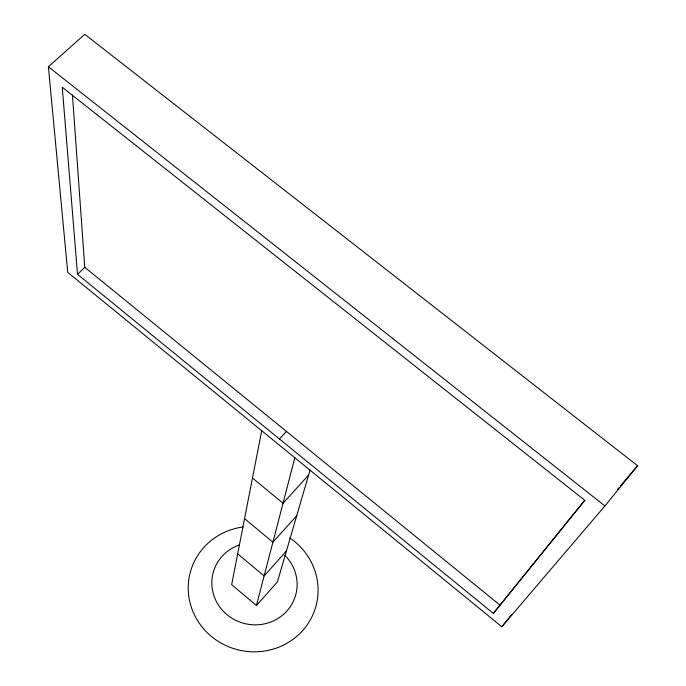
<?xml version="1.0" encoding="UTF-8"?>
<svg xmlns="http://www.w3.org/2000/svg" width="686" height="686" viewBox="0 0 686 686"><rect width="100%" height="100%" fill="white"/><g stroke="black" fill="none" stroke-linecap="round" stroke-linejoin="round"><path stroke-width="1.03" d="M261.718 430.739L231.662 584.669L256.427 605.506L277.41 581.917L310.055 470.047M256.427 605.506L294.851 457.794M493.345 613.404L584.738 500.257L62.246 87.242L77.518 274.314L493.345 613.404L584.858 500.266M604.915 505.934L637.603 465.743L84.747 34.3L48.397 66.774L67.725 272.376L501.826 626.747L604.915 505.934L48.397 66.774M501.826 626.747L511.747 614.587M617.537 489.341L618.918 487.712M620.307 486.091L637.603 465.743M286.422 551.012L264.119 575.948L237.682 553.834M296.721 515.735L272.899 542.172L244.55 518.633M308.589 475.089L283.035 503.224L252.474 478.039M279.442 438.971L286.448 431.408M77.518 274.314L84.781 267.326L72.442 95.02M84.781 267.326L500.068 605.215M289.904 538.021A65.076 62.598 13.7 0 1 294.894 637.877A65.076 62.598 13.7 0 1 194.052 614.073A65.076 62.598 13.7 0 1 243.05 526.968M284.904 555.394A42.746 41.066 13.7 0 1 279.862 617.203A42.746 41.066 13.7 0 1 217.025 602.72A42.746 41.066 13.7 0 1 239.431 544.916"/></g></svg>
